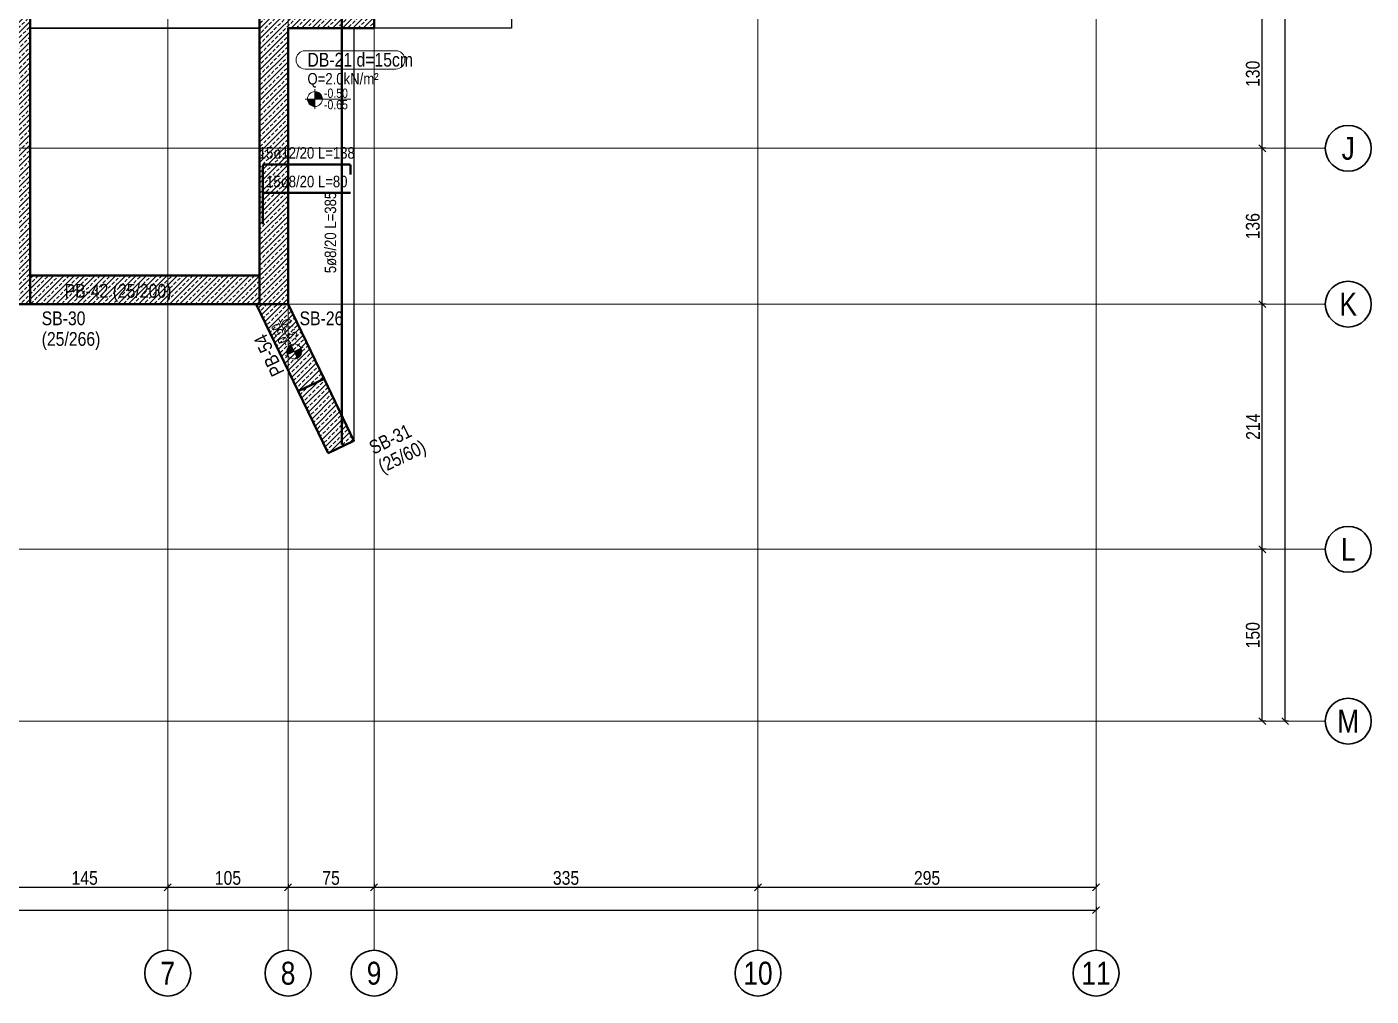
# Model space of a CAD drawing. Header units: millimetres. Extents: x 1379 to 4554, y 556 to 2850.
# Drawn here: x 3341 to 4514, y 564 to 1410 of the extents above; entities that cross this region are included whole.
import ezdxf
from ezdxf.enums import TextEntityAlignment as Align

# ---------------------------------------------------------------- set-up
doc = ezdxf.new("R2010")
doc.units = ezdxf.units.MM
doc.linetypes.add('DASHED', pattern=[0.75, 0.5, -0.25])
for name, color, linetype, lineweight in [('AKS BALONU (BEYKENT)', 7, 'Continuous', 30), ('AKS CIZGISI (BEYKENT)', 252, 'DASHED', 20), ('AKS OLCU (BEYKENT)', 6, 'Continuous', 18), ('AKS YAZISI (BEYKENT)', 3, 'Continuous', 20), ('DONATI (BEYKENT)', 4, 'Continuous', 40), ('DONATI YAZISI (BEYKENT)', 3, 'Continuous', 20), ('DOSEME ISMI (BEYKENT)', 9, 'Continuous', 20), ('DOSEME PAFTA (BEYKENT)', 3, 'Continuous', 20), ('KALIP BOSLUK (BEYKENT)', 30, 'Continuous', 25), ('KAT SINIRI (BEYKENT)', 41, 'Continuous', 25), ('KIRIS (BEYKENT)', 2, 'Continuous', 30), ('KOLON (BEYKENT)', 3, 'Continuous', 40), ('KOLON ISMI (BEYKENT)', 91, 'Continuous', 20), ('KOT CIZGISI (BEYKENT)', 7, 'Continuous', 20), ('KOT YAZI (BEYKENT)', 7, 'Continuous', 20), ('PERDE (BEYKENT)', 6, 'Continuous', 40), ('PERDE ISMI (BEYKENT)', 240, 'Continuous', 20), ('TARAMA (BEYKENT)', 8, 'Continuous', 15), ('YUK YAZISI (BEYKENT)', 140, 'Continuous', 20)]:
    doc.layers.add(name, color=color, linetype=linetype, lineweight=lineweight)
doc.styles.add('DONATI YAZISI (BEYKENT)', font='')
doc.styles.add('YAZI (BEYKENT)', font='')
doc.styles.get('DONATI YAZISI (BEYKENT)').set_extended_font_data('Bahnschrift Light Condensed')
doc.styles.get('YAZI (BEYKENT)').set_extended_font_data('Bahnschrift Light Condensed')
doc.dimstyles.new('AKS_OLCU', dxfattribs={"dimtxt": 12, "dimasz": 3, "dimexe": 0.18, "dimexo": 3, "dimgap": 2, "dimtad": 1, "dimdec": 0, "dimrnd": 0.5, "dimzin": 12, "dimdsep": 46, "dimtxsty": 'YAZI (BEYKENT)', "dimtsz": 3, "dimcen": 0.09, "dimclrt": 7, "dimadec": 0, "dimazin": 0, "dimtfac": 1, "dimtdec": 4, "dimtix": 1, "dimtmove": 0, "dimatfit": 3, "dimfxl": 1, "dimtolj": 1, "dimtzin": 0, "dimarcsym": 0})
pattern_1 = [(45, (-63964.3465, -21549.063), (-4.49012806, 4.49012806), []), (45, (-63959.8563, -21549.063), (-4.49012806, 4.49012806), [3.175, -1.5875])]

# ---------------------------------------------------------------- blocks, each defined once
blk = doc.blocks.new('*D135')
at = {"layer": 'AKS OLCU (BEYKENT)', "color": 0, "lineweight": -2, "transparency": 16777216}
for p, q in [((1841.4, 636.4), (1847.4, 642.4)), ((1844.4, 642.4), (1844.4, 639.6)), ((1844.4, 639.4), (4274.4, 639.4)), ((4271.4, 636.4), (4277.4, 642.4)), ((4274.4, 642.4), (4274.4, 639.6))]:
    blk.add_line(p, q, dxfattribs=at)
at = {"layer": 'Defpoints', "color": 0, "transparency": 16777216}
for p in [(1844.4, 639.4), (4274.4, 639.4), (4274.4, 639.4)]:
    blk.add_point(p, dxfattribs=at)
at = {"layer": 'AKS OLCU (BEYKENT)', "color": 7, "transparency": 16777216, "insert": (3059.4, 647.5), "char_height": 12, "attachment_point": 5, "style": 'YAZI (BEYKENT)'}
blk.add_mtext('\\A1;2430', dxfattribs=at)
blk = doc.blocks.new('*D141')
at = {"layer": 'AKS OLCU (BEYKENT)', "color": 0, "lineweight": -2, "transparency": 16777216}
for p, q in [((3316.4, 656.4), (3322.4, 662.4)), ((3319.4, 662.4), (3319.4, 659.6)), ((3319.4, 659.4), (3464.4, 659.4)), ((3461.4, 656.4), (3467.4, 662.4)), ((3464.4, 662.4), (3464.4, 659.6))]:
    blk.add_line(p, q, dxfattribs=at)
at = {"layer": 'Defpoints', "color": 0, "transparency": 16777216}
for p in [(3319.4, 659.4), (3464.4, 659.4), (3464.4, 659.4)]:
    blk.add_point(p, dxfattribs=at)
at = {"layer": 'AKS OLCU (BEYKENT)', "color": 7, "transparency": 16777216, "insert": (3391.9, 667.5), "char_height": 12, "attachment_point": 5, "style": 'YAZI (BEYKENT)'}
blk.add_mtext('\\A1;145', dxfattribs=at)
blk = doc.blocks.new('*D142')
at = {"layer": 'AKS OLCU (BEYKENT)', "color": 0, "lineweight": -2, "transparency": 16777216}
for p, q in [((3461.4, 656.4), (3467.4, 662.4)), ((3464.4, 662.4), (3464.4, 659.6)), ((3464.4, 659.4), (3569.4, 659.4)), ((3566.4, 656.4), (3572.4, 662.4)), ((3569.4, 662.4), (3569.4, 659.6))]:
    blk.add_line(p, q, dxfattribs=at)
at = {"layer": 'Defpoints', "color": 0, "transparency": 16777216}
for p in [(3464.4, 659.4), (3569.4, 659.4), (3569.4, 659.4)]:
    blk.add_point(p, dxfattribs=at)
at = {"layer": 'AKS OLCU (BEYKENT)', "color": 7, "transparency": 16777216, "insert": (3516.9, 667.5), "char_height": 12, "attachment_point": 5, "style": 'YAZI (BEYKENT)'}
blk.add_mtext('\\A1;105', dxfattribs=at)
blk = doc.blocks.new('*D143')
at = {"layer": 'AKS OLCU (BEYKENT)', "color": 0, "lineweight": -2, "transparency": 16777216}
for p, q in [((3566.4, 656.4), (3572.4, 662.4)), ((3569.4, 662.4), (3569.4, 659.6)), ((3569.4, 659.4), (3644.4, 659.4)), ((3641.4, 656.4), (3647.4, 662.4)), ((3644.4, 662.4), (3644.4, 659.6))]:
    blk.add_line(p, q, dxfattribs=at)
at = {"layer": 'Defpoints', "color": 0, "transparency": 16777216}
for p in [(3569.4, 659.4), (3644.4, 659.4), (3644.4, 659.4)]:
    blk.add_point(p, dxfattribs=at)
at = {"layer": 'AKS OLCU (BEYKENT)', "color": 7, "transparency": 16777216, "insert": (3606.9, 667.5), "char_height": 12, "attachment_point": 5, "style": 'YAZI (BEYKENT)'}
blk.add_mtext('\\A1;75', dxfattribs=at)
blk = doc.blocks.new('*D144')
at = {"layer": 'AKS OLCU (BEYKENT)', "color": 0, "lineweight": -2, "transparency": 16777216}
for p, q in [((3641.4, 656.4), (3647.4, 662.4)), ((3644.4, 662.4), (3644.4, 659.6)), ((3644.4, 659.4), (3979.4, 659.4)), ((3976.4, 656.4), (3982.4, 662.4)), ((3979.4, 662.4), (3979.4, 659.6))]:
    blk.add_line(p, q, dxfattribs=at)
at = {"layer": 'Defpoints', "color": 0, "transparency": 16777216}
for p in [(3644.4, 659.4), (3979.4, 659.4), (3979.4, 659.4)]:
    blk.add_point(p, dxfattribs=at)
at = {"layer": 'AKS OLCU (BEYKENT)', "color": 7, "transparency": 16777216, "insert": (3811.9, 667.5), "char_height": 12, "attachment_point": 5, "style": 'YAZI (BEYKENT)'}
blk.add_mtext('\\A1;335', dxfattribs=at)
blk = doc.blocks.new('*D145')
at = {"layer": 'AKS OLCU (BEYKENT)', "color": 0, "lineweight": -2, "transparency": 16777216}
for p, q in [((3976.4, 656.4), (3982.4, 662.4)), ((3979.4, 662.4), (3979.4, 659.6)), ((3979.4, 659.4), (4274.4, 659.4)), ((4271.4, 656.4), (4277.4, 662.4)), ((4274.4, 662.4), (4274.4, 659.6))]:
    blk.add_line(p, q, dxfattribs=at)
at = {"layer": 'Defpoints', "color": 0, "transparency": 16777216}
for p in [(3979.4, 659.4), (4274.4, 659.4), (4274.4, 659.4)]:
    blk.add_point(p, dxfattribs=at)
at = {"layer": 'AKS OLCU (BEYKENT)', "color": 7, "transparency": 16777216, "insert": (4126.9, 667.5), "char_height": 12, "attachment_point": 5, "style": 'YAZI (BEYKENT)'}
blk.add_mtext('\\A1;295', dxfattribs=at)
blk = doc.blocks.new('*D159')
at = {"layer": 'AKS OLCU (BEYKENT)', "color": 0, "lineweight": -2, "transparency": 16777216}
for p, q in [((4442.4, 2381.4), (4436.4, 2387.4)), ((4439.4, 804.4), (4439.4, 2384.4)), ((4442.4, 2384.4), (4439.5, 2384.4)), ((4442.4, 801.4), (4436.4, 807.4)), ((4442.4, 804.4), (4439.5, 804.4))]:
    blk.add_line(p, q, dxfattribs=at)
at = {"layer": 'Defpoints', "color": 0, "transparency": 16777216}
for p in [(4439.4, 2384.4), (4439.4, 2384.4), (4439.4, 804.4)]:
    blk.add_point(p, dxfattribs=at)
at = {"layer": 'AKS OLCU (BEYKENT)', "color": 7, "transparency": 16777216, "insert": (4431.2, 1594.4), "char_height": 12, "attachment_point": 5, "rotation": 90, "style": 'YAZI (BEYKENT)'}
blk.add_mtext('\\A1;1580', dxfattribs=at)
blk = doc.blocks.new('*D160')
at = {"layer": 'AKS OLCU (BEYKENT)', "color": 0, "lineweight": -2, "transparency": 16777216}
for p, q in [((4422.4, 951.4), (4416.4, 957.4)), ((4419.4, 804.4), (4419.4, 954.4)), ((4422.4, 954.4), (4419.5, 954.4)), ((4422.4, 801.4), (4416.4, 807.4)), ((4422.4, 804.4), (4419.5, 804.4))]:
    blk.add_line(p, q, dxfattribs=at)
at = {"layer": 'Defpoints', "color": 0, "transparency": 16777216}
for p in [(4419.4, 954.4), (4419.4, 954.4), (4419.4, 804.4)]:
    blk.add_point(p, dxfattribs=at)
at = {"layer": 'AKS OLCU (BEYKENT)', "color": 7, "transparency": 16777216, "insert": (4411.2, 879.4), "char_height": 12, "attachment_point": 5, "rotation": 90, "style": 'YAZI (BEYKENT)'}
blk.add_mtext('\\A1;150', dxfattribs=at)
blk = doc.blocks.new('*D161')
at = {"layer": 'AKS OLCU (BEYKENT)', "color": 0, "lineweight": -2, "transparency": 16777216}
for p, q in [((4422.4, 1165.4), (4416.4, 1171.4)), ((4419.4, 954.4), (4419.4, 1168.4)), ((4422.4, 1168.4), (4419.5, 1168.4)), ((4422.4, 951.4), (4416.4, 957.4)), ((4422.4, 954.4), (4419.5, 954.4))]:
    blk.add_line(p, q, dxfattribs=at)
at = {"layer": 'Defpoints', "color": 0, "transparency": 16777216}
for p in [(4419.4, 1168.4), (4419.4, 1168.4), (4419.4, 954.4)]:
    blk.add_point(p, dxfattribs=at)
at = {"layer": 'AKS OLCU (BEYKENT)', "color": 7, "transparency": 16777216, "insert": (4411.3, 1061.4), "char_height": 12, "attachment_point": 5, "rotation": 90, "style": 'YAZI (BEYKENT)'}
blk.add_mtext('\\A1;214', dxfattribs=at)
blk = doc.blocks.new('*D162')
at = {"layer": 'AKS OLCU (BEYKENT)', "color": 0, "lineweight": -2, "transparency": 16777216}
for p, q in [((4422.4, 1301.4), (4416.4, 1307.4)), ((4419.4, 1168.4), (4419.4, 1304.4)), ((4422.4, 1304.4), (4419.5, 1304.4)), ((4422.4, 1165.4), (4416.4, 1171.4)), ((4422.4, 1168.4), (4419.5, 1168.4))]:
    blk.add_line(p, q, dxfattribs=at)
at = {"layer": 'Defpoints', "color": 0, "transparency": 16777216}
for p in [(4419.4, 1304.4), (4419.4, 1304.4), (4419.4, 1168.4)]:
    blk.add_point(p, dxfattribs=at)
at = {"layer": 'AKS OLCU (BEYKENT)', "color": 7, "transparency": 16777216, "insert": (4411.2, 1236.4), "char_height": 12, "attachment_point": 5, "rotation": 90, "style": 'YAZI (BEYKENT)'}
blk.add_mtext('\\A1;136', dxfattribs=at)
blk = doc.blocks.new('*D163')
at = {"layer": 'AKS OLCU (BEYKENT)', "color": 0, "lineweight": -2, "transparency": 16777216}
for p, q in [((4422.4, 1431.4), (4416.4, 1437.4)), ((4419.4, 1304.4), (4419.4, 1434.4)), ((4422.4, 1434.4), (4419.5, 1434.4)), ((4422.4, 1301.4), (4416.4, 1307.4)), ((4422.4, 1304.4), (4419.5, 1304.4))]:
    blk.add_line(p, q, dxfattribs=at)
at = {"layer": 'Defpoints', "color": 0, "transparency": 16777216}
for p in [(4419.4, 1434.4), (4419.4, 1434.4), (4419.4, 1304.4)]:
    blk.add_point(p, dxfattribs=at)
at = {"layer": 'AKS OLCU (BEYKENT)', "color": 7, "transparency": 16777216, "insert": (4411.2, 1369.4), "char_height": 12, "attachment_point": 5, "rotation": 90, "style": 'YAZI (BEYKENT)'}
blk.add_mtext('\\A1;130', dxfattribs=at)

msp = doc.modelspace()

# ---------------------------------------------------------------- hatches: boundary and pattern name
at = {"layer": 'KOT CIZGISI (BEYKENT)', "true_color": 0x000000}
h = msp.add_hatch(color=18, dxfattribs=at)
h.dxf.hatch_style = 1
h.paths.add_polyline_path([(3592.8, 1354), (3592.8, 1347.4), (3599.4, 1347.4, 0.414214)])
h = msp.add_hatch(color=18, dxfattribs=at)
h.dxf.hatch_style = 1
h.paths.add_polyline_path([(3592.8, 1347.4), (3586.3, 1347.4, 0.414214), (3592.8, 1340.9)])
h = msp.add_hatch(color=18, dxfattribs=at)
h.dxf.hatch_style = 1
h.paths.add_polyline_path([(3568.9, 1124.3), (3574.8, 1127.1), (3571.9, 1133, 0.414214)])
h = msp.add_hatch(color=18, dxfattribs=at)
h.dxf.hatch_style = 1
h.paths.add_polyline_path([(3574.8, 1127.1), (3577.6, 1121.2, 0.414214), (3580.6, 1129.9)])
at = {"layer": 'TARAMA (BEYKENT)'}
h = msp.add_hatch(dxfattribs=at)
h.set_pattern_fill('ANSI33', color=256, style=0)
h.set_pattern_definition(pattern_1)
h.paths.add_polyline_path([(3319.4, 1168.4), (3344.4, 1168.4), (3344.4, 1434.4), (3319.4, 1434.4)])
h = msp.add_hatch(dxfattribs=at)
h.set_pattern_fill('ANSI33', color=256, style=0)
h.set_pattern_definition(pattern_1)
h.paths.add_polyline_path([(3569.4, 1409.4), (3644.4, 1409.4), (3644.4, 1434.4), (3544.4, 1434.4), (3544.4, 1168.4), (3569.4, 1168.4)])
h = msp.add_hatch(dxfattribs=at)
h.set_pattern_fill('ANSI33', color=256, style=0)
h.set_pattern_definition(pattern_1)
h.paths.add_polyline_path([(3544.4, 1193.4), (3544.4, 1168.4), (3344.4, 1168.4), (3344.4, 1193.4)])
h = msp.add_hatch(dxfattribs=at)
h.set_pattern_fill('ANSI33', color=256, style=0)
h.set_pattern_definition(pattern_1)
h.paths.add_polyline_path([(3541.6, 1168.4), (3569.4, 1168.4), (3600.9, 1103.1), (3578.3, 1092.3)])
h = msp.add_hatch(dxfattribs=at)
h.set_pattern_fill('ANSI33', color=256, style=0)
h.set_pattern_definition(pattern_1)
h.paths.add_polyline_path([(3604.4, 1038.2), (3626.9, 1049.1), (3600.9, 1103.1), (3578.3, 1092.3)])

# ---------------------------------------------------------------- linework, layer by layer
at = {"layer": 'AKS BALONU (BEYKENT)'}
for centre in [(4494.4, 1304.4), (4494.4, 1168.4), (4494.4, 954.4), (4494.4, 804.4), (3464.4, 584.4), (3569.4, 584.4), (3644.4, 584.4), (3979.4, 584.4), (4274.4, 584.4)]:
    msp.add_circle(centre, 20, dxfattribs=at)
at = {"layer": 'AKS CIZGISI (BEYKENT)'}
for p, q in [((3464.4, 604.4), (3464.4, 2584.4)), ((3569.4, 604.4), (3569.4, 2584.4)), ((3644.4, 604.4), (3644.4, 2584.4)), ((3979.4, 604.4), (3979.4, 2584.4)), ((4274.4, 604.4), (4274.4, 2584.4)), ((1644.4, 1304.4), (4474.4, 1304.4)), ((1644.4, 1168.4), (4474.4, 1168.4)), ((1644.4, 954.4), (4474.4, 954.4)), ((1644.4, 804.4), (4474.4, 804.4))]:
    msp.add_line(p, q, dxfattribs=at)
at = {"layer": 'DONATI (BEYKENT)'}
for points in [[(3616.3, 1431.4), (3616.3, 1046)], [(3623.9, 1265.4), (3547.4, 1265.4)]]:
    msp.add_lwpolyline(points, dxfattribs=at)
msp.add_lwpolyline([(3547.4, 1238.2), (3547.4, 1288.9, -0.414214), (3548.9, 1290.4), (3622.4, 1290.4, -0.414214), (3623.9, 1288.9), (3623.9, 1281.4)], format="xyb", dxfattribs=at)
at = {"layer": 'DOSEME PAFTA (BEYKENT)'}
msp.add_lwpolyline([(3584.3, 1389.6), (3663.4, 1389.6, -1), (3663.4, 1373.6), (3584.3, 1373.6, -1)], format="xyb", close=True, dxfattribs=at)
at = {"layer": 'KALIP BOSLUK (BEYKENT)'}
msp.add_lwpolyline([(3344.4, 1409.4), (3344.4, 1193.4), (3544.4, 1193.4), (3544.4, 1409.4)], close=True, dxfattribs=at)
at = {"layer": 'KAT SINIRI (BEYKENT)'}
msp.add_lwpolyline([(3069.4, 2234.4), (3434.4, 2234.4), (3434.4, 2414.4), (3979.4, 2414.4), (3979.4, 2234.4), (4274.4, 2234.4), (4274.4, 1739.4), (4149.4, 1739.4), (4149.4, 1589.4), (3764.4, 1589.4), (3764.4, 1409.4), (3626.9, 1409.4), (3626.9, 1049.1), (3604.4, 1038.2), (3541.6, 1168.4), (3069.4, 1168.4)], dxfattribs=at)
at = {"layer": 'KIRIS (BEYKENT)'}
msp.add_line((3544.4, 1409.4), (3344.4, 1409.4), dxfattribs=at)
at = {"layer": 'KOLON (BEYKENT)'}
for points in [[(3319.4, 1168.4), (3344.4, 1168.4), (3344.4, 1434.4), (3319.4, 1434.4)], [(3569.4, 1409.4), (3644.4, 1409.4), (3644.4, 1434.4), (3544.4, 1434.4), (3544.4, 1168.4), (3569.4, 1168.4)], [(3604.4, 1038.2), (3626.9, 1049.1), (3600.9, 1103.1), (3578.3, 1092.3)]]:
    msp.add_lwpolyline(points, close=True, dxfattribs=at)
at = {"layer": 'KOT CIZGISI (BEYKENT)'}
for p, q in [((3592.8, 1356.1), (3592.8, 1338.8)), ((3584.2, 1347.4), (3624.2, 1347.4)), ((3578.5, 1119.3), (3561.2, 1155.3)), ((3566.9, 1123.3), (3582.6, 1130.9))]:
    msp.add_line(p, q, dxfattribs=at)
for centre in [(3592.8, 1347.4), (3574.8, 1127.1)]:
    msp.add_circle(centre, 6.52, dxfattribs=at)
at = {"layer": 'PERDE (BEYKENT)'}
for points in [[(3544.4, 1193.4), (3544.4, 1168.4), (3344.4, 1168.4), (3344.4, 1193.4)], [(3541.6, 1168.4), (3569.4, 1168.4), (3600.9, 1103.1), (3578.3, 1092.3)]]:
    msp.add_lwpolyline(points, close=True, dxfattribs=at)

# ---------------------------------------------------------------- texts
at = {"layer": 'AKS YAZISI (BEYKENT)', "style": 'YAZI (BEYKENT)'}
for s, p in [('J', (4494.4, 1304.4)), ('K', (4494.4, 1168.4)), ('L', (4494.4, 954.4)), ('M', (4494.4, 804.4)), ('7', (3464.4, 584.4)), ('8', (3569.4, 584.4)), ('9', (3644.4, 584.4)), ('10', (3979.4, 584.4)), ('11', (4274.4, 584.4))]:
    msp.add_text(s, height=20, dxfattribs=at).set_placement(p, align=Align.MIDDLE_CENTER)
at = {"layer": 'DONATI YAZISI (BEYKENT)', "style": 'DONATI YAZISI (BEYKENT)'}
for s, p in [('15ø12/20 L=138', (3585.7, 1300.4)), ('15ø8/20 L=80', (3585.7, 1275.4))]:
    msp.add_text(s, height=10, dxfattribs=at).set_placement(p, align=Align.MIDDLE_CENTER)
msp.add_text('5ø8/20 L=385', height=10, rotation=90, dxfattribs=at).set_placement((3606.3, 1230.9), align=Align.MIDDLE_CENTER)
at = {"layer": 'DOSEME ISMI (BEYKENT)', "style": 'YAZI (BEYKENT)'}
msp.add_text('DB-21 d=15cm', height=12, dxfattribs=at).set_placement((3586.3, 1372.1), align=Align.BOTTOM_LEFT)
at = {"layer": 'KOLON ISMI (BEYKENT)', "style": 'YAZI (BEYKENT)'}
for s, p in [('SB-30', (3354.4, 1146.4)), ('SB-26', (3579.4, 1146.4)), ('(25/266)', (3354.4, 1128.4))]:
    msp.add_text(s, height=12, dxfattribs=at).set_placement(p, align=Align.BOTTOM_LEFT)
for s, p in [('SB-31', (3645.5, 1033.6)), ('(25/60)', (3653.3, 1017.4))]:
    msp.add_text(s, height=12, rotation=25.7661, dxfattribs=at).set_placement(p, align=Align.BOTTOM_LEFT)
at = {"layer": 'KOT YAZI (BEYKENT)', "style": 'YAZI (BEYKENT)'}
for s, p in [('-0.50', (3600.7, 1346.1)), ('-0.65', (3600.7, 1336.1))]:
    msp.add_text(s, height=8, dxfattribs=at).set_placement(p, align=Align.BOTTOM_LEFT)
for s, p in [('-0.50', (3572.6, 1134.7)), ('-3.70', (3581.6, 1139.1))]:
    msp.add_text(s, height=8, rotation=115.7661, dxfattribs=at).set_placement(p, align=Align.BOTTOM_LEFT)
at = {"layer": 'PERDE ISMI (BEYKENT)', "style": 'YAZI (BEYKENT)'}
msp.add_text('PB-42 (25/200)', height=12, dxfattribs=at).set_placement((3374.4, 1170.4), align=Align.BOTTOM_LEFT)
msp.add_text('PB-54', height=12, rotation=115.7661, dxfattribs=at).set_placement((3553.1, 1145.1), align=Align.BOTTOM_RIGHT)
at = {"layer": 'YUK YAZISI (BEYKENT)', "style": 'YAZI (BEYKENT)'}
msp.add_text('Q=2.0kN/m²', height=10, dxfattribs=at).set_placement((3586.3, 1357.1), align=Align.BOTTOM_LEFT)

# ---------------------------------------------------------------- dimensions: what is measured, and where the dimension line sits
at = {"layer": 'AKS OLCU (BEYKENT)'}
for p1, p2, picture, middle in [((4439.4, 804.4), (4439.4, 2384.4), '*D159', (4431.2, 1594.4)), ((4419.4, 1304.4), (4419.4, 1434.4), '*D163', (4411.2, 1369.4)), ((4419.4, 1168.4), (4419.4, 1304.4), '*D162', (4411.2, 1236.4)), ((4419.4, 954.4), (4419.4, 1168.4), '*D161', (4411.3, 1061.4)), ((4419.4, 804.4), (4419.4, 954.4), '*D160', (4411.2, 879.4)), ((3319.4, 659.4), (3464.4, 659.4), '*D141', (3391.9, 667.5)), ((3464.4, 659.4), (3569.4, 659.4), '*D142', (3516.9, 667.5)), ((3569.4, 659.4), (3644.4, 659.4), '*D143', (3606.9, 667.5)), ((3644.4, 659.4), (3979.4, 659.4), '*D144', (3811.9, 667.5)), ((3979.4, 659.4), (4274.4, 659.4), '*D145', (4126.9, 667.5)), ((1844.4, 639.4), (4274.4, 639.4), '*D135', (3059.4, 647.5))]:
    dim = msp.add_aligned_dim(p1=p1, p2=p2, distance=0, dimstyle='AKS_OLCU', dxfattribs=at)
    dim.commit()
    dim.dimension.update_dxf_attribs({"geometry": picture, "text_midpoint": middle})

doc.saveas('drawing.dxf')
